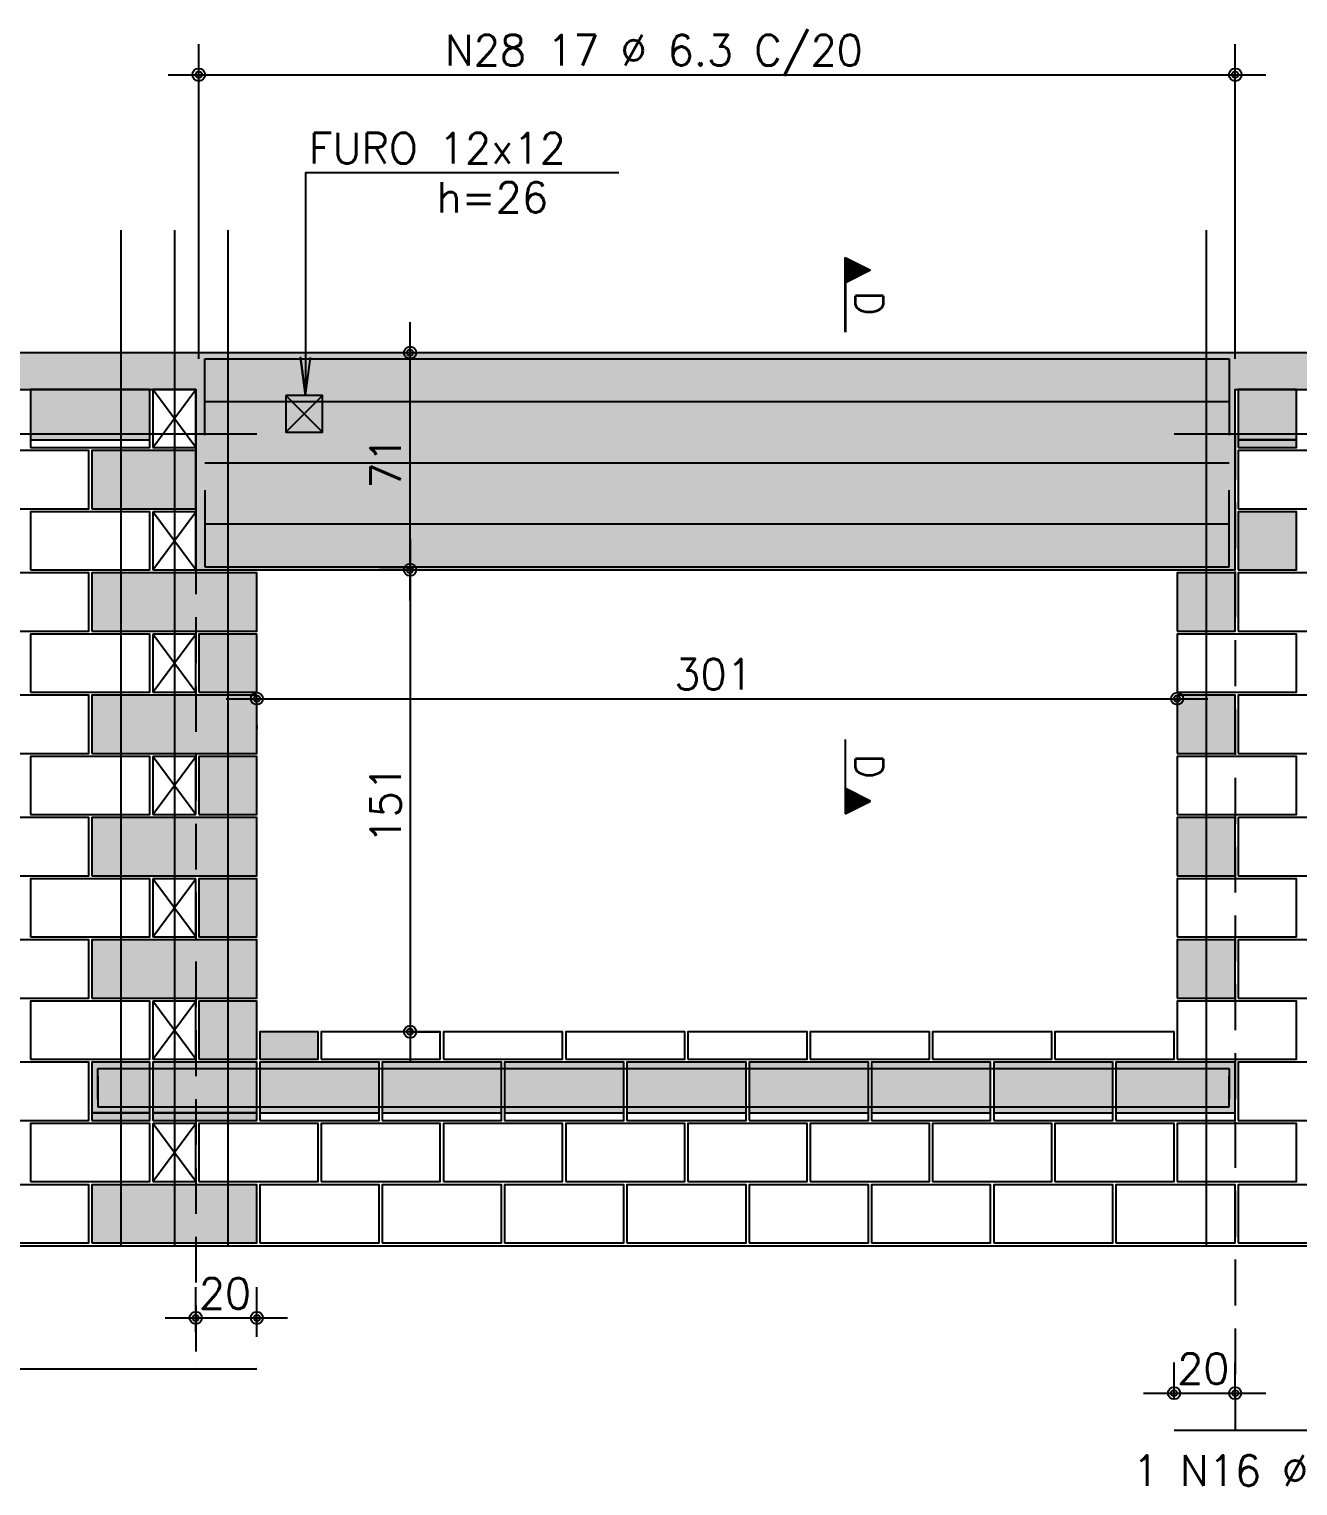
# Model space of a CAD drawing. Extents: x -2 to 121, y -2 to 61.
# Drawn here: x 46.16 to 54.46, y 25.41 to 34.93 of the extents above; entities that cross this region are included whole.
import ezdxf

# ---------------------------------------------------------------- set-up
doc = ezdxf.new("R2010")
doc.units = 0
doc.header["$MEASUREMENT"] = 0
doc.linetypes.add('ESTILO_TQS_0001', pattern=[0.45, 0.3, -0.15])
for name, color, linetype in [('PENA_01', 1, 'CONTINUOUS'), ('PENA_02', 2, 'CONTINUOUS'), ('PENA_03', 3, 'CONTINUOUS'), ('PENA_05', 5, 'CONTINUOUS'), ('PENA_09', 254, 'CONTINUOUS'), ('PENA_11', 252, 'CONTINUOUS'), ('PENA_19', 240, 'CONTINUOUS'), ('PENA_21', 100, 'CONTINUOUS'), ('PENA_23', 50, 'CONTINUOUS')]:
    doc.layers.add(name, color=color, linetype=linetype)
doc.styles.get("Standard").update_dxf_attribs({"font": 'ROMANS.SHX'})

msp = doc.modelspace()

# ---------------------------------------------------------------- linework, layer by layer
at = {"layer": 'PENA_01', "linetype": 'Continuous'}
for p, q in [((47.271821, 32.777547), (47.271821, 34.834961)), ((54.051821, 32.777547), (54.051821, 34.834961)), ((47.071821, 34.634961), (54.251821, 34.634961)), ((48.654056, 31.197547), (48.654056, 33.017547)), ((48.605316, 32.817547), (48.454056, 32.817547)), ((47.841667, 32.537547), (48.081667, 32.297547)), ((48.081667, 32.537547), (47.841667, 32.297547)), ((46.171821, 32.247547), (46.951821, 32.247547)), ((54.071821, 32.247547), (54.451821, 32.247547)), ((48.654056, 31.597547), (48.654056, 28.177547)), ((48.654056, 31.397547), (48.454056, 31.397547)), ((48.482622, 31.397547), (48.854056, 31.397547)), ((47.451821, 30.555157), (53.871821, 30.555157)), ((47.651821, 30.377547), (47.651821, 30.355157)), ((53.671821, 30.377547), (53.671821, 30.355157)), ((48.661821, 28.377547), (48.854056, 28.377547)), ((46.571821, 27.847547), (46.951821, 27.847547)), ((46.971821, 27.847547), (47.651821, 27.847547)), ((47.671821, 27.847547), (48.451821, 27.847547)), ((48.471821, 27.847547), (49.251821, 27.847547)), ((49.271821, 27.847547), (50.051821, 27.847547)), ((50.071821, 27.847547), (50.851821, 27.847547)), ((50.871821, 27.847547), (51.651821, 27.847547)), ((51.671821, 27.847547), (52.451821, 27.847547)), ((52.471821, 27.847547), (53.251821, 27.847547)), ((53.271821, 27.847547), (54.051821, 27.847547)), ((47.251821, 26.414345), (47.251821, 26.706468)), ((47.651821, 26.383299), (47.651821, 26.706468)), ((47.051821, 26.506468), (47.851821, 26.506468)), ((53.651821, 25.973167), (53.651821, 26.214345)), ((54.051821, 25.973167), (54.051821, 26.214345)), ((53.451821, 26.014345), (54.251821, 26.014345))]:
    msp.add_line(p, q, dxfattribs=at)
at = {"layer": 'PENA_01', "linetype": 'ESTILO_TQS_0001'}
for p, q in [((54.051821, 32.287547), (54.051821, 25.773167)), ((47.251821, 31.987547), (47.251821, 26.183299))]:
    msp.add_line(p, q, dxfattribs=at)
at = {"layer": 'PENA_01', "linetype": 'Continuous'}
msp.add_lwpolyline([(47.841667, 32.537547), (47.841667, 32.297547), (48.081667, 32.297547), (48.081667, 32.537547), (47.841667, 32.537547)], dxfattribs=at)
at = {"layer": 'PENA_02', "linetype": 'Continuous'}
for p, q in [((47.251821, 32.577547), (46.971821, 32.577547)), ((46.971821, 32.577547), (46.971821, 32.197547)), ((47.251821, 32.197547), (47.251821, 32.577547)), ((46.971821, 32.197547), (47.251821, 32.197547)), ((47.251821, 31.777547), (46.971821, 31.777547)), ((46.971821, 31.777547), (46.971821, 31.397547)), ((47.251821, 31.397547), (47.251821, 31.777547)), ((46.971821, 31.397547), (47.251821, 31.397547)), ((47.251821, 30.977547), (46.971821, 30.977547)), ((46.971821, 30.977547), (46.971821, 30.597547)), ((47.251821, 30.597547), (47.251821, 30.977547)), ((46.971821, 30.597547), (47.251821, 30.597547)), ((47.251821, 30.177547), (46.971821, 30.177547)), ((46.971821, 30.177547), (46.971821, 29.797547)), ((47.251821, 29.797547), (47.251821, 30.177547)), ((46.971821, 29.797547), (47.251821, 29.797547)), ((47.251821, 29.377547), (46.971821, 29.377547)), ((46.971821, 29.377547), (46.971821, 28.997547)), ((47.251821, 28.997547), (47.251821, 29.377547)), ((46.971821, 28.997547), (47.251821, 28.997547)), ((47.251821, 28.577547), (46.971821, 28.577547)), ((46.971821, 28.577547), (46.971821, 28.197547)), ((47.251821, 28.197547), (47.251821, 28.577547)), ((46.971821, 28.197547), (47.251821, 28.197547)), ((47.251821, 27.777547), (46.971821, 27.777547)), ((46.971821, 27.777547), (46.971821, 27.397547)), ((47.251821, 27.397547), (47.251821, 27.777547)), ((46.971821, 27.397547), (47.251821, 27.397547)), ((6.771821, 26.977547), (62.951821, 26.977547))]:
    msp.add_line(p, q, dxfattribs=at)
for points in [[(6.771821, 32.817547), (6.771821, 32.577547), (47.251821, 32.577547), (47.251821, 31.397547), (54.051821, 31.397547), (54.051821, 32.577547), (55.671821, 32.577547), (55.671821, 31.397547), (62.271821, 31.397547), (62.271821, 32.577547), (62.951821, 32.577547), (62.951821, 32.817547), (6.771821, 32.817547)], [(46.171821, 32.197547), (46.951821, 32.197547), (46.951821, 32.577547), (46.171821, 32.577547), (46.171821, 32.197547)], [(54.071821, 32.197547), (54.451821, 32.197547), (54.451821, 32.577547), (54.071821, 32.577547), (54.071821, 32.197547)], [(45.771821, 31.797547), (46.551821, 31.797547), (46.551821, 32.177547), (45.771821, 32.177547), (45.771821, 31.797547)], [(46.571821, 31.797547), (47.251821, 31.797547), (47.251821, 32.177547), (46.571821, 32.177547), (46.571821, 31.797547)], [(54.071821, 31.797547), (54.851821, 31.797547), (54.851821, 32.177547), (54.071821, 32.177547), (54.071821, 31.797547)], [(46.171821, 31.397547), (46.951821, 31.397547), (46.951821, 31.777547), (46.171821, 31.777547), (46.171821, 31.397547)], [(54.071821, 31.397547), (54.451821, 31.397547), (54.451821, 31.777547), (54.071821, 31.777547), (54.071821, 31.397547)], [(45.771821, 30.997547), (46.551821, 30.997547), (46.551821, 31.377547), (45.771821, 31.377547), (45.771821, 30.997547)], [(46.571821, 30.997547), (47.651821, 30.997547), (47.651821, 31.377547), (46.571821, 31.377547), (46.571821, 30.997547)], [(53.671821, 30.997547), (54.051821, 30.997547), (54.051821, 31.377547), (53.671821, 31.377547), (53.671821, 30.997547)], [(54.071821, 30.997547), (54.851821, 30.997547), (54.851821, 31.377547), (54.071821, 31.377547), (54.071821, 30.997547)], [(46.171821, 30.597547), (46.951821, 30.597547), (46.951821, 30.977547), (46.171821, 30.977547), (46.171821, 30.597547)], [(47.271821, 30.597547), (47.651821, 30.597547), (47.651821, 30.977547), (47.271821, 30.977547), (47.271821, 30.597547)], [(53.671821, 30.597547), (54.451821, 30.597547), (54.451821, 30.977547), (53.671821, 30.977547), (53.671821, 30.597547)], [(45.771821, 30.197547), (46.551821, 30.197547), (46.551821, 30.577547), (45.771821, 30.577547), (45.771821, 30.197547)], [(46.571821, 30.197547), (47.651821, 30.197547), (47.651821, 30.577547), (46.571821, 30.577547), (46.571821, 30.197547)], [(53.671821, 30.197547), (54.051821, 30.197547), (54.051821, 30.577547), (53.671821, 30.577547), (53.671821, 30.197547)], [(54.071821, 30.197547), (54.851821, 30.197547), (54.851821, 30.577547), (54.071821, 30.577547), (54.071821, 30.197547)], [(46.171821, 29.797547), (46.951821, 29.797547), (46.951821, 30.177547), (46.171821, 30.177547), (46.171821, 29.797547)], [(47.271821, 29.797547), (47.651821, 29.797547), (47.651821, 30.177547), (47.271821, 30.177547), (47.271821, 29.797547)], [(53.671821, 29.797547), (54.451821, 29.797547), (54.451821, 30.177547), (53.671821, 30.177547), (53.671821, 29.797547)], [(45.771821, 29.397547), (46.551821, 29.397547), (46.551821, 29.777547), (45.771821, 29.777547), (45.771821, 29.397547)], [(46.571821, 29.397547), (47.651821, 29.397547), (47.651821, 29.777547), (46.571821, 29.777547), (46.571821, 29.397547)], [(53.671821, 29.397547), (54.051821, 29.397547), (54.051821, 29.777547), (53.671821, 29.777547), (53.671821, 29.397547)], [(54.071821, 29.397547), (54.851821, 29.397547), (54.851821, 29.777547), (54.071821, 29.777547), (54.071821, 29.397547)], [(46.171821, 28.997547), (46.951821, 28.997547), (46.951821, 29.377547), (46.171821, 29.377547), (46.171821, 28.997547)], [(47.271821, 28.997547), (47.651821, 28.997547), (47.651821, 29.377547), (47.271821, 29.377547), (47.271821, 28.997547)], [(53.671821, 28.997547), (54.451821, 28.997547), (54.451821, 29.377547), (53.671821, 29.377547), (53.671821, 28.997547)], [(45.771821, 28.597547), (46.551821, 28.597547), (46.551821, 28.977547), (45.771821, 28.977547), (45.771821, 28.597547)], [(46.571821, 28.597547), (47.651821, 28.597547), (47.651821, 28.977547), (46.571821, 28.977547), (46.571821, 28.597547)], [(53.671821, 28.597547), (54.051821, 28.597547), (54.051821, 28.977547), (53.671821, 28.977547), (53.671821, 28.597547)], [(54.071821, 28.597547), (54.851821, 28.597547), (54.851821, 28.977547), (54.071821, 28.977547), (54.071821, 28.597547)], [(46.171821, 28.197547), (46.951821, 28.197547), (46.951821, 28.577547), (46.171821, 28.577547), (46.171821, 28.197547)], [(47.271821, 28.197547), (47.651821, 28.197547), (47.651821, 28.577547), (47.271821, 28.577547), (47.271821, 28.197547)], [(53.671821, 28.197547), (54.451821, 28.197547), (54.451821, 28.577547), (53.671821, 28.577547), (53.671821, 28.197547)], [(47.671821, 28.197547), (48.051821, 28.197547), (48.051821, 28.377547), (47.671821, 28.377547), (47.671821, 28.197547)], [(48.071821, 28.197547), (48.851821, 28.197547), (48.851821, 28.377547), (48.071821, 28.377547), (48.071821, 28.197547)], [(48.871821, 28.197547), (49.651821, 28.197547), (49.651821, 28.377547), (48.871821, 28.377547), (48.871821, 28.197547)], [(49.671821, 28.197547), (50.451821, 28.197547), (50.451821, 28.377547), (49.671821, 28.377547), (49.671821, 28.197547)], [(50.471821, 28.197547), (51.251821, 28.197547), (51.251821, 28.377547), (50.471821, 28.377547), (50.471821, 28.197547)], [(51.271821, 28.197547), (52.051821, 28.197547), (52.051821, 28.377547), (51.271821, 28.377547), (51.271821, 28.197547)], [(52.071821, 28.197547), (52.851821, 28.197547), (52.851821, 28.377547), (52.071821, 28.377547), (52.071821, 28.197547)], [(52.871821, 28.197547), (53.651821, 28.197547), (53.651821, 28.377547), (52.871821, 28.377547), (52.871821, 28.197547)], [(45.771821, 27.797547), (46.551821, 27.797547), (46.551821, 28.177547), (45.771821, 28.177547), (45.771821, 27.797547)], [(46.571821, 27.797547), (46.951821, 27.797547), (46.951821, 28.177547), (46.571821, 28.177547), (46.571821, 27.797547)], [(46.971821, 27.797547), (47.651821, 27.797547), (47.651821, 28.177547), (46.971821, 28.177547), (46.971821, 27.797547)], [(47.671821, 27.797547), (48.451821, 27.797547), (48.451821, 28.177547), (47.671821, 28.177547), (47.671821, 27.797547)], [(48.471821, 27.797547), (49.251821, 27.797547), (49.251821, 28.177547), (48.471821, 28.177547), (48.471821, 27.797547)], [(49.271821, 27.797547), (50.051821, 27.797547), (50.051821, 28.177547), (49.271821, 28.177547), (49.271821, 27.797547)], [(50.071821, 27.797547), (50.851821, 27.797547), (50.851821, 28.177547), (50.071821, 28.177547), (50.071821, 27.797547)], [(50.871821, 27.797547), (51.651821, 27.797547), (51.651821, 28.177547), (50.871821, 28.177547), (50.871821, 27.797547)], [(51.671821, 27.797547), (52.451821, 27.797547), (52.451821, 28.177547), (51.671821, 28.177547), (51.671821, 27.797547)], [(52.471821, 27.797547), (53.251821, 27.797547), (53.251821, 28.177547), (52.471821, 28.177547), (52.471821, 27.797547)], [(53.271821, 27.797547), (54.051821, 27.797547), (54.051821, 28.177547), (53.271821, 28.177547), (53.271821, 27.797547)], [(54.071821, 27.797547), (54.851821, 27.797547), (54.851821, 28.177547), (54.071821, 28.177547), (54.071821, 27.797547)], [(46.171821, 27.397547), (46.951821, 27.397547), (46.951821, 27.777547), (46.171821, 27.777547), (46.171821, 27.397547)], [(47.271821, 27.397547), (48.051821, 27.397547), (48.051821, 27.777547), (47.271821, 27.777547), (47.271821, 27.397547)], [(48.071821, 27.397547), (48.851821, 27.397547), (48.851821, 27.777547), (48.071821, 27.777547), (48.071821, 27.397547)], [(48.871821, 27.397547), (49.651821, 27.397547), (49.651821, 27.777547), (48.871821, 27.777547), (48.871821, 27.397547)], [(49.671821, 27.397547), (50.451821, 27.397547), (50.451821, 27.777547), (49.671821, 27.777547), (49.671821, 27.397547)], [(50.471821, 27.397547), (51.251821, 27.397547), (51.251821, 27.777547), (50.471821, 27.777547), (50.471821, 27.397547)], [(51.271821, 27.397547), (52.051821, 27.397547), (52.051821, 27.777547), (51.271821, 27.777547), (51.271821, 27.397547)], [(52.071821, 27.397547), (52.851821, 27.397547), (52.851821, 27.777547), (52.071821, 27.777547), (52.071821, 27.397547)], [(52.871821, 27.397547), (53.651821, 27.397547), (53.651821, 27.777547), (52.871821, 27.777547), (52.871821, 27.397547)], [(53.671821, 27.397547), (54.451821, 27.397547), (54.451821, 27.777547), (53.671821, 27.777547), (53.671821, 27.397547)], [(45.771821, 26.997547), (46.551821, 26.997547), (46.551821, 27.377547), (45.771821, 27.377547), (45.771821, 26.997547)], [(46.571821, 26.997547), (47.651821, 26.997547), (47.651821, 27.377547), (46.571821, 27.377547), (46.571821, 26.997547)], [(47.671821, 26.997547), (48.451821, 26.997547), (48.451821, 27.377547), (47.671821, 27.377547), (47.671821, 26.997547)], [(48.471821, 26.997547), (49.251821, 26.997547), (49.251821, 27.377547), (48.471821, 27.377547), (48.471821, 26.997547)], [(49.271821, 26.997547), (50.051821, 26.997547), (50.051821, 27.377547), (49.271821, 27.377547), (49.271821, 26.997547)], [(50.071821, 26.997547), (50.851821, 26.997547), (50.851821, 27.377547), (50.071821, 27.377547), (50.071821, 26.997547)], [(50.871821, 26.997547), (51.651821, 26.997547), (51.651821, 27.377547), (50.871821, 27.377547), (50.871821, 26.997547)], [(51.671821, 26.997547), (52.451821, 26.997547), (52.451821, 27.377547), (51.671821, 27.377547), (51.671821, 26.997547)], [(52.471821, 26.997547), (53.251821, 26.997547), (53.251821, 27.377547), (52.471821, 27.377547), (52.471821, 26.997547)], [(53.271821, 26.997547), (54.051821, 26.997547), (54.051821, 27.377547), (53.271821, 27.377547), (53.271821, 26.997547)], [(54.071821, 26.997547), (54.851821, 26.997547), (54.851821, 27.377547), (54.071821, 27.377547), (54.071821, 26.997547)]]:
    msp.add_lwpolyline(points, dxfattribs=at)
for centre, radius in [((47.271821, 34.634961), 0.041625), ((54.051821, 34.634961), 0.041625), ((47.271821, 34.634961), 0.02075), ((54.051821, 34.634961), 0.02075), ((48.654056, 32.817547), 0.04), ((48.654056, 32.817547), 0.02), ((48.654056, 31.397547), 0.04), ((48.654056, 31.397547), 0.04), ((48.654056, 31.397547), 0.02), ((48.654056, 31.397547), 0.02), ((47.651821, 30.555157), 0.04), ((47.651821, 30.555157), 0.02), ((53.671821, 30.555157), 0.04), ((53.671821, 30.555157), 0.02), ((48.654056, 28.377547), 0.04), ((48.654056, 28.377547), 0.02), ((47.251821, 26.506468), 0.04), ((47.251821, 26.506468), 0.02), ((47.651821, 26.506468), 0.04), ((47.651821, 26.506468), 0.02), ((53.651821, 26.014345), 0.04), ((53.651821, 26.014345), 0.02), ((54.051821, 26.014345), 0.04), ((54.051821, 26.014345), 0.02)]:
    msp.add_circle(centre, radius, dxfattribs=at)
at = {"layer": 'PENA_03', "linetype": 'Continuous'}
for p, q in [((51.501102, 32.952654), (51.501102, 33.439036)), ((51.501102, 33.439036), (51.667035, 33.35607)), ((51.501797, 33.437908), (51.665474, 33.35607)), ((51.501798, 33.437908), (51.501798, 33.274231)), ((51.513866, 33.432654), (51.513866, 33.279485)), ((51.667035, 33.35607), (51.501797, 33.273451)), ((51.665474, 33.35607), (51.501798, 33.274231)), ((51.52663, 33.426272), (51.52663, 33.285867)), ((51.539394, 33.41989), (51.539394, 33.292249)), ((51.552158, 33.413508), (51.552158, 33.298631)), ((51.564922, 33.407126), (51.564922, 33.305013)), ((51.577686, 33.400744), (51.577686, 33.311395)), ((51.59045, 33.394362), (51.59045, 33.317777)), ((51.603214, 33.38798), (51.603214, 33.324159)), ((51.615978, 33.381598), (51.615978, 33.330541)), ((51.628742, 33.375216), (51.628742, 33.336923)), ((51.641507, 33.368834), (51.641507, 33.343305)), ((51.654271, 33.362452), (51.654271, 33.349688)), ((51.501798, 33.273451), (51.501798, 32.952654)), ((48.805316, 32.817547), (48.805316, 32.817547)), ((46.971821, 32.197547), (47.251821, 32.577547)), ((47.251821, 32.197547), (46.971821, 32.577547)), ((47.271821, 32.577547), (47.271821, 32.577547)), ((54.051821, 32.577547), (54.051821, 32.577547)), ((46.971821, 31.397547), (47.251821, 31.777547)), ((47.251821, 31.397547), (46.971821, 31.777547)), ((48.282622, 31.397547), (48.282622, 31.397547)), ((48.854056, 31.397547), (48.854056, 31.397547)), ((46.971821, 30.597547), (47.251821, 30.977547)), ((47.251821, 30.597547), (46.971821, 30.977547)), ((47.651821, 30.577547), (47.651821, 30.577547)), ((53.671821, 30.577547), (53.671821, 30.577547)), ((51.501102, 30.28898), (51.501102, 29.802598)), ((51.501798, 29.968183), (51.501798, 30.28898)), ((46.971821, 29.797547), (47.251821, 30.177547)), ((47.251821, 29.797547), (46.971821, 30.177547)), ((51.667035, 29.885564), (51.501797, 29.968183)), ((51.501798, 29.803726), (51.501798, 29.967403)), ((51.665474, 29.885564), (51.501798, 29.967403)), ((51.513866, 29.80898), (51.513866, 29.962149)), ((51.52663, 29.815362), (51.52663, 29.955767)), ((51.539394, 29.821744), (51.539394, 29.949385)), ((51.552158, 29.828126), (51.552158, 29.943003)), ((51.564922, 29.834508), (51.564922, 29.936621)), ((51.577686, 29.84089), (51.577686, 29.930239)), ((51.59045, 29.847272), (51.59045, 29.923857)), ((51.603214, 29.853654), (51.603214, 29.917475)), ((51.615978, 29.860036), (51.615978, 29.911093)), ((51.501102, 29.802598), (51.667035, 29.885564)), ((51.501797, 29.803726), (51.665474, 29.885564)), ((51.628742, 29.866418), (51.628742, 29.904711)), ((51.641507, 29.8728), (51.641507, 29.898329)), ((51.654271, 29.879182), (51.654271, 29.891946)), ((46.971821, 28.997547), (47.251821, 29.377547)), ((47.251821, 28.997547), (46.971821, 29.377547)), ((46.971821, 28.197547), (47.251821, 28.577547)), ((47.251821, 28.197547), (46.971821, 28.577547)), ((48.461821, 28.377547), (48.461821, 28.377547)), ((46.971821, 27.397547), (47.251821, 27.777547)), ((47.251821, 27.397547), (46.971821, 27.777547)), ((47.251821, 26.214345), (47.251821, 26.214345)), ((47.651821, 26.183299), (47.651821, 26.183299)), ((53.651821, 25.773167), (53.651821, 25.773167)), ((54.051821, 25.773167), (54.051821, 25.773167))]:
    msp.add_line(p, q, dxfattribs=at)
msp.add_lwpolyline([(50.019789, 33.993563), (47.970699, 33.993563), (47.970699, 32.537778), (47.938067, 32.785639), (47.970699, 32.537778), (48.00333, 32.785639)], dxfattribs=at)
at = {"layer": 'PENA_05', "linetype": 'Continuous'}
for p, q in [((47.311821, 32.277547), (47.311821, 32.777547)), ((47.311821, 32.777547), (54.011821, 32.777547)), ((54.011821, 32.777547), (54.011821, 32.277547)), ((47.311821, 32.497547), (54.011821, 32.497547)), ((26.861821, 32.287547), (47.651821, 32.287547)), ((53.651821, 32.287547), (56.071821, 32.287547)), ((47.311821, 32.097547), (54.011821, 32.097547)), ((47.311821, 31.917547), (47.311821, 31.417547)), ((54.011821, 31.417547), (54.011821, 31.917547)), ((47.311821, 31.697547), (54.011821, 31.697547)), ((47.311821, 31.417547), (54.011821, 31.417547)), ((46.611821, 27.937547), (46.611821, 28.137547)), ((46.611821, 28.137547), (54.011821, 28.137547)), ((54.011821, 28.137547), (54.011821, 27.937547)), ((46.611821, 28.087547), (46.611821, 27.887547)), ((54.011821, 27.887547), (54.011821, 28.087547)), ((46.611821, 27.887547), (54.011821, 27.887547)), ((26.861821, 26.173299), (47.651821, 26.173299)), ((53.651821, 25.773167), (56.071821, 25.773167))]:
    msp.add_line(p, q, dxfattribs=at)
for points in [[(46.761821, 33.617547), (46.761821, 26.977547)], [(47.111821, 33.617547), (47.111821, 26.977547)], [(47.461821, 33.617547), (47.461821, 26.977547)], [(53.861821, 33.617547), (53.861821, 26.977547)]]:
    msp.add_lwpolyline(points, dxfattribs=at)
at = {"layer": 'PENA_09', "linetype": 'Continuous'}
for points in [[(46.171821, 32.247547), (46.951821, 32.247547), (46.951821, 32.577547), (46.171821, 32.577547), (46.171821, 32.247547)], [(54.071821, 32.247547), (54.451821, 32.247547), (54.451821, 32.577547), (54.071821, 32.577547), (54.071821, 32.247547)], [(46.571821, 27.847547), (46.951821, 27.847547), (46.951821, 28.177547), (46.571821, 28.177547), (46.571821, 27.847547)], [(46.971821, 27.847547), (47.651821, 27.847547), (47.651821, 28.177547), (46.971821, 28.177547), (46.971821, 27.847547)], [(47.671821, 27.847547), (48.451821, 27.847547), (48.451821, 28.177547), (47.671821, 28.177547), (47.671821, 27.847547)], [(48.471821, 27.847547), (49.251821, 27.847547), (49.251821, 28.177547), (48.471821, 28.177547), (48.471821, 27.847547)], [(49.271821, 27.847547), (50.051821, 27.847547), (50.051821, 28.177547), (49.271821, 28.177547), (49.271821, 27.847547)], [(50.071821, 27.847547), (50.851821, 27.847547), (50.851821, 28.177547), (50.071821, 28.177547), (50.071821, 27.847547)], [(50.871821, 27.847547), (51.651821, 27.847547), (51.651821, 28.177547), (50.871821, 28.177547), (50.871821, 27.847547)], [(51.671821, 27.847547), (52.451821, 27.847547), (52.451821, 28.177547), (51.671821, 28.177547), (51.671821, 27.847547)], [(52.471821, 27.847547), (53.251821, 27.847547), (53.251821, 28.177547), (52.471821, 28.177547), (52.471821, 27.847547)], [(53.271821, 27.847547), (54.051821, 27.847547), (54.051821, 28.177547), (53.271821, 28.177547), (53.271821, 27.847547)]]:
    msp.add_lwpolyline(points, dxfattribs=at)
for points in [[(46.171821, 32.247547), (46.951821, 32.247547), (46.951821, 32.577547)], [(46.171821, 32.247547), (46.951821, 32.577547), (46.171821, 32.577547)], [(46.171821, 32.247547), (46.171821, 32.577547), (46.171821, 32.247547)], [(54.071821, 32.247547), (54.451821, 32.247547), (54.451821, 32.577547)], [(54.071821, 32.247547), (54.451821, 32.577547), (54.071821, 32.577547)], [(54.071821, 32.247547), (54.071821, 32.577547), (54.071821, 32.247547)], [(46.571821, 27.847547), (46.951821, 27.847547), (46.951821, 28.177547)], [(46.571821, 27.847547), (46.951821, 28.177547), (46.571821, 28.177547)], [(46.571821, 27.847547), (46.571821, 28.177547), (46.571821, 27.847547)], [(46.971821, 27.847547), (47.651821, 27.847547), (47.651821, 28.177547)], [(46.971821, 27.847547), (47.651821, 28.177547), (46.971821, 28.177547)], [(46.971821, 27.847547), (46.971821, 28.177547), (46.971821, 27.847547)], [(47.671821, 27.847547), (48.451821, 27.847547), (48.451821, 28.177547)], [(47.671821, 27.847547), (48.451821, 28.177547), (47.671821, 28.177547)], [(47.671821, 27.847547), (47.671821, 28.177547), (47.671821, 27.847547)], [(48.471821, 27.847547), (49.251821, 27.847547), (49.251821, 28.177547)], [(48.471821, 27.847547), (49.251821, 28.177547), (48.471821, 28.177547)], [(48.471821, 27.847547), (48.471821, 28.177547), (48.471821, 27.847547)], [(49.271821, 27.847547), (50.051821, 27.847547), (50.051821, 28.177547)], [(49.271821, 27.847547), (50.051821, 28.177547), (49.271821, 28.177547)], [(49.271821, 27.847547), (49.271821, 28.177547), (49.271821, 27.847547)], [(50.071821, 27.847547), (50.851821, 27.847547), (50.851821, 28.177547)], [(50.071821, 27.847547), (50.851821, 28.177547), (50.071821, 28.177547)], [(50.071821, 27.847547), (50.071821, 28.177547), (50.071821, 27.847547)], [(50.871821, 27.847547), (51.651821, 27.847547), (51.651821, 28.177547)], [(50.871821, 27.847547), (51.651821, 28.177547), (50.871821, 28.177547)], [(50.871821, 27.847547), (50.871821, 28.177547), (50.871821, 27.847547)], [(51.671821, 27.847547), (52.451821, 27.847547), (52.451821, 28.177547)], [(51.671821, 27.847547), (52.451821, 28.177547), (51.671821, 28.177547)], [(51.671821, 27.847547), (51.671821, 28.177547), (51.671821, 27.847547)], [(52.471821, 27.847547), (53.251821, 27.847547), (53.251821, 28.177547)], [(52.471821, 27.847547), (53.251821, 28.177547), (52.471821, 28.177547)], [(52.471821, 27.847547), (52.471821, 28.177547), (52.471821, 27.847547)], [(53.271821, 27.847547), (54.051821, 27.847547), (54.051821, 28.177547)], [(53.271821, 27.847547), (54.051821, 28.177547), (53.271821, 28.177547)], [(53.271821, 27.847547), (53.271821, 28.177547), (53.271821, 27.847547)]]:
    msp.add_solid(points, dxfattribs=at)
at = {"layer": 'PENA_11', "linetype": 'Continuous'}
for points in [[(62.951821, 32.817547), (6.771821, 32.817547), (6.771821, 32.577547)], [(62.951821, 32.817547), (6.771821, 32.577547), (47.251821, 32.577547)], [(62.951821, 32.817547), (47.251821, 32.577547), (54.051821, 32.577547)], [(62.951821, 32.817547), (54.051821, 32.577547), (55.671821, 32.577547)], [(47.251821, 32.577547), (47.251821, 31.397547), (54.051821, 31.397547)], [(47.251821, 32.577547), (54.051821, 31.397547), (54.051821, 32.577547)]]:
    msp.add_solid(points, dxfattribs=at)
at = {"layer": 'PENA_19', "linetype": 'Continuous'}
for points in [[(46.571821, 30.997547), (47.651821, 30.997547), (47.651821, 31.377547), (46.571821, 31.377547), (46.571821, 30.997547)], [(46.571821, 30.197547), (47.651821, 30.197547), (47.651821, 30.577547), (46.571821, 30.577547), (46.571821, 30.197547)], [(46.571821, 29.397547), (47.651821, 29.397547), (47.651821, 29.777547), (46.571821, 29.777547), (46.571821, 29.397547)], [(46.571821, 28.597547), (47.651821, 28.597547), (47.651821, 28.977547), (46.571821, 28.977547), (46.571821, 28.597547)], [(46.571821, 26.997547), (47.651821, 26.997547), (47.651821, 27.377547), (46.571821, 27.377547), (46.571821, 26.997547)]]:
    msp.add_lwpolyline(points, dxfattribs=at)
for points in [[(46.571821, 30.997547), (47.651821, 30.997547), (47.651821, 31.377547)], [(46.571821, 30.997547), (47.651821, 31.377547), (46.571821, 31.377547)], [(46.571821, 30.997547), (46.571821, 31.377547), (46.571821, 30.997547)], [(46.571821, 30.197547), (47.651821, 30.197547), (47.651821, 30.577547)], [(46.571821, 30.197547), (47.651821, 30.577547), (46.571821, 30.577547)], [(46.571821, 30.197547), (46.571821, 30.577547), (46.571821, 30.197547)], [(46.571821, 29.397547), (47.651821, 29.397547), (47.651821, 29.777547)], [(46.571821, 29.397547), (47.651821, 29.777547), (46.571821, 29.777547)], [(46.571821, 29.397547), (46.571821, 29.777547), (46.571821, 29.397547)], [(46.571821, 28.597547), (47.651821, 28.597547), (47.651821, 28.977547)], [(46.571821, 28.597547), (47.651821, 28.977547), (46.571821, 28.977547)], [(46.571821, 28.597547), (46.571821, 28.977547), (46.571821, 28.597547)], [(46.571821, 26.997547), (47.651821, 26.997547), (47.651821, 27.377547)], [(46.571821, 26.997547), (47.651821, 27.377547), (46.571821, 27.377547)], [(46.571821, 26.997547), (46.571821, 27.377547), (46.571821, 26.997547)]]:
    msp.add_solid(points, dxfattribs=at)
at = {"layer": 'PENA_21', "linetype": 'Continuous'}
for points in [[(46.571821, 31.797547), (47.251821, 31.797547), (47.251821, 32.177547), (46.571821, 32.177547), (46.571821, 31.797547)], [(46.971821, 27.797547), (47.651821, 27.797547), (47.651821, 27.847547), (46.971821, 27.847547), (46.971821, 27.797547)]]:
    msp.add_lwpolyline(points, dxfattribs=at)
for points in [[(46.571821, 31.797547), (47.251821, 31.797547), (47.251821, 32.177547)], [(46.571821, 31.797547), (47.251821, 32.177547), (46.571821, 32.177547)], [(46.571821, 31.797547), (46.571821, 32.177547), (46.571821, 31.797547)], [(46.971821, 27.797547), (47.651821, 27.797547), (47.651821, 27.847547)], [(46.971821, 27.797547), (47.651821, 27.847547), (46.971821, 27.847547)], [(46.971821, 27.797547), (46.971821, 27.847547), (46.971821, 27.797547)]]:
    msp.add_solid(points, dxfattribs=at)
at = {"layer": 'PENA_23', "linetype": 'Continuous'}
for points in [[(54.071821, 32.197547), (54.451821, 32.197547), (54.451821, 32.247547), (54.071821, 32.247547), (54.071821, 32.197547)], [(54.071821, 31.397547), (54.451821, 31.397547), (54.451821, 31.777547), (54.071821, 31.777547), (54.071821, 31.397547)], [(53.671821, 30.997547), (54.051821, 30.997547), (54.051821, 31.377547), (53.671821, 31.377547), (53.671821, 30.997547)], [(47.271821, 30.597547), (47.651821, 30.597547), (47.651821, 30.977547), (47.271821, 30.977547), (47.271821, 30.597547)], [(53.671821, 30.197547), (54.051821, 30.197547), (54.051821, 30.577547), (53.671821, 30.577547), (53.671821, 30.197547)], [(47.271821, 29.797547), (47.651821, 29.797547), (47.651821, 30.177547), (47.271821, 30.177547), (47.271821, 29.797547)], [(53.671821, 29.397547), (54.051821, 29.397547), (54.051821, 29.777547), (53.671821, 29.777547), (53.671821, 29.397547)], [(47.271821, 28.997547), (47.651821, 28.997547), (47.651821, 29.377547), (47.271821, 29.377547), (47.271821, 28.997547)], [(53.671821, 28.597547), (54.051821, 28.597547), (54.051821, 28.977547), (53.671821, 28.977547), (53.671821, 28.597547)], [(47.271821, 28.197547), (47.651821, 28.197547), (47.651821, 28.577547), (47.271821, 28.577547), (47.271821, 28.197547)], [(47.671821, 28.197547), (48.051821, 28.197547), (48.051821, 28.377547), (47.671821, 28.377547), (47.671821, 28.197547)], [(46.571821, 27.797547), (46.951821, 27.797547), (46.951821, 27.847547), (46.571821, 27.847547), (46.571821, 27.797547)]]:
    msp.add_lwpolyline(points, dxfattribs=at)
for points in [[(54.071821, 32.197547), (54.451821, 32.197547), (54.451821, 32.247547)], [(54.071821, 32.197547), (54.451821, 32.247547), (54.071821, 32.247547)], [(54.071821, 32.197547), (54.071821, 32.247547), (54.071821, 32.197547)], [(54.071821, 31.397547), (54.451821, 31.397547), (54.451821, 31.777547)], [(54.071821, 31.397547), (54.451821, 31.777547), (54.071821, 31.777547)], [(54.071821, 31.397547), (54.071821, 31.777547), (54.071821, 31.397547)], [(53.671821, 30.997547), (54.051821, 30.997547), (54.051821, 31.377547)], [(53.671821, 30.997547), (54.051821, 31.377547), (53.671821, 31.377547)], [(53.671821, 30.997547), (53.671821, 31.377547), (53.671821, 30.997547)], [(47.271821, 30.597547), (47.651821, 30.597547), (47.651821, 30.977547)], [(47.271821, 30.597547), (47.651821, 30.977547), (47.271821, 30.977547)], [(47.271821, 30.597547), (47.271821, 30.977547), (47.271821, 30.597547)], [(53.671821, 30.197547), (54.051821, 30.197547), (54.051821, 30.577547)], [(53.671821, 30.197547), (54.051821, 30.577547), (53.671821, 30.577547)], [(53.671821, 30.197547), (53.671821, 30.577547), (53.671821, 30.197547)], [(47.271821, 29.797547), (47.651821, 29.797547), (47.651821, 30.177547)], [(47.271821, 29.797547), (47.651821, 30.177547), (47.271821, 30.177547)], [(47.271821, 29.797547), (47.271821, 30.177547), (47.271821, 29.797547)], [(53.671821, 29.397547), (54.051821, 29.397547), (54.051821, 29.777547)], [(53.671821, 29.397547), (54.051821, 29.777547), (53.671821, 29.777547)], [(53.671821, 29.397547), (53.671821, 29.777547), (53.671821, 29.397547)], [(47.271821, 28.997547), (47.651821, 28.997547), (47.651821, 29.377547)], [(47.271821, 28.997547), (47.651821, 29.377547), (47.271821, 29.377547)], [(47.271821, 28.997547), (47.271821, 29.377547), (47.271821, 28.997547)], [(53.671821, 28.597547), (54.051821, 28.597547), (54.051821, 28.977547)], [(53.671821, 28.597547), (54.051821, 28.977547), (53.671821, 28.977547)], [(53.671821, 28.597547), (53.671821, 28.977547), (53.671821, 28.597547)], [(47.271821, 28.197547), (47.651821, 28.197547), (47.651821, 28.577547)], [(47.271821, 28.197547), (47.651821, 28.577547), (47.271821, 28.577547)], [(47.271821, 28.197547), (47.271821, 28.577547), (47.271821, 28.197547)], [(47.671821, 28.197547), (48.051821, 28.197547), (48.051821, 28.377547)], [(47.671821, 28.197547), (48.051821, 28.377547), (47.671821, 28.377547)], [(47.671821, 28.197547), (47.671821, 28.377547), (47.671821, 28.197547)], [(46.571821, 27.797547), (46.951821, 27.797547), (46.951821, 27.847547)], [(46.571821, 27.797547), (46.951821, 27.847547), (46.571821, 27.847547)], [(46.571821, 27.797547), (46.571821, 27.847547), (46.571821, 27.797547)]]:
    msp.add_solid(points, dxfattribs=at)

# ---------------------------------------------------------------- texts
at = {"layer": 'PENA_03', "linetype": 'Continuous'}
for s, p in [('N28 17 %%c 6.3 C/20', (48.881821, 34.694961)), ('FURO 12x12', (47.993036, 34.054489)), ('h=26', (48.828217, 33.733194)), ('301', (50.381821, 30.615157)), ('20', (47.271821, 26.566468)), ('20', (53.671821, 26.074345)), ('1 N16 %%c 10 C=121', (53.380595, 25.408244))]:
    msp.add_text(s, height=0.2, dxfattribs=at).set_placement(p)
for s, height, rotation, p in [('D', 0.18, 270, (51.568131, 33.220637)), ('71', 0.2, 90, (48.594056, 31.927547)), ('D', 0.18, 270, (51.568131, 30.192426)), ('151', 0.2, 90, (48.594056, 29.607547))]:
    msp.add_text(s, height=height, rotation=rotation, dxfattribs=at).set_placement(p)

doc.saveas('drawing.dxf')
